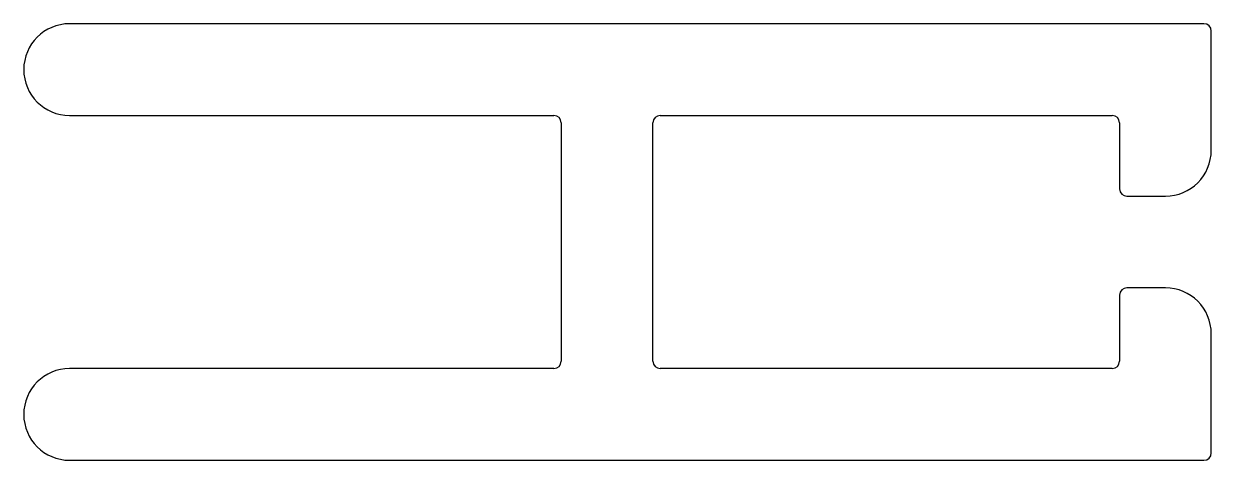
# Model space of a CAD drawing. Extents: x -30.8 to 30.8, y 43.5 to 66.2.
import ezdxf

# ---------------------------------------------------------------- set-up
doc = ezdxf.new("R2010")
doc.units = 0
doc.layers.get('0').update_dxf_attribs({"linetype": 'CONTINUOUS'})

msp = doc.modelspace()

# ---------------------------------------------------------------- linework, layer by layer
at = {"color": 254}
for p, q in [((30.451, 66.191), (-28.463, 66.191)), ((30.832, 59.619), (30.832, 65.81)), ((-28.463, 61.428), (-3.31, 61.428)), ((2.214, 61.428), (25.688, 61.428)), ((-2.929, 61.047), (-2.929, 48.665)), ((1.833, 48.665), (1.833, 61.047)), ((26.069, 61.047), (26.069, 57.618)), ((26.45, 57.237), (28.45, 57.237)), ((28.45, 52.475), (26.45, 52.475)), ((26.069, 52.094), (26.069, 48.665)), ((30.832, 43.902), (30.832, 50.094)), ((-3.31, 48.284), (-28.463, 48.284)), ((25.688, 48.284), (2.214, 48.284)), ((-28.463, 43.521), (30.451, 43.521))]:
    msp.add_line(p, q, dxfattribs=at)
for centre, radius, start, end in [((-28.463, 63.81), 2.381, 90, 270), ((30.451, 65.81), 0.381, 0, 90), ((-3.31, 61.047), 0.381, 0, 90), ((2.214, 61.047), 0.381, 90, 180), ((25.688, 61.047), 0.381, 360, 90), ((28.45, 59.619), 2.381, 270, 0), ((26.45, 57.618), 0.381, 180, 270), ((26.45, 52.094), 0.381, 90, 180), ((28.45, 50.094), 2.381, 360, 90), ((-28.463, 45.902), 2.381, 90, 270), ((-3.31, 48.665), 0.381, 270, 0), ((2.214, 48.665), 0.381, 180, 270), ((25.688, 48.665), 0.381, 270, 0), ((30.451, 43.902), 0.381, 270, 360)]:
    msp.add_arc(centre, radius, start, end, dxfattribs=at)

doc.saveas('drawing.dxf')
